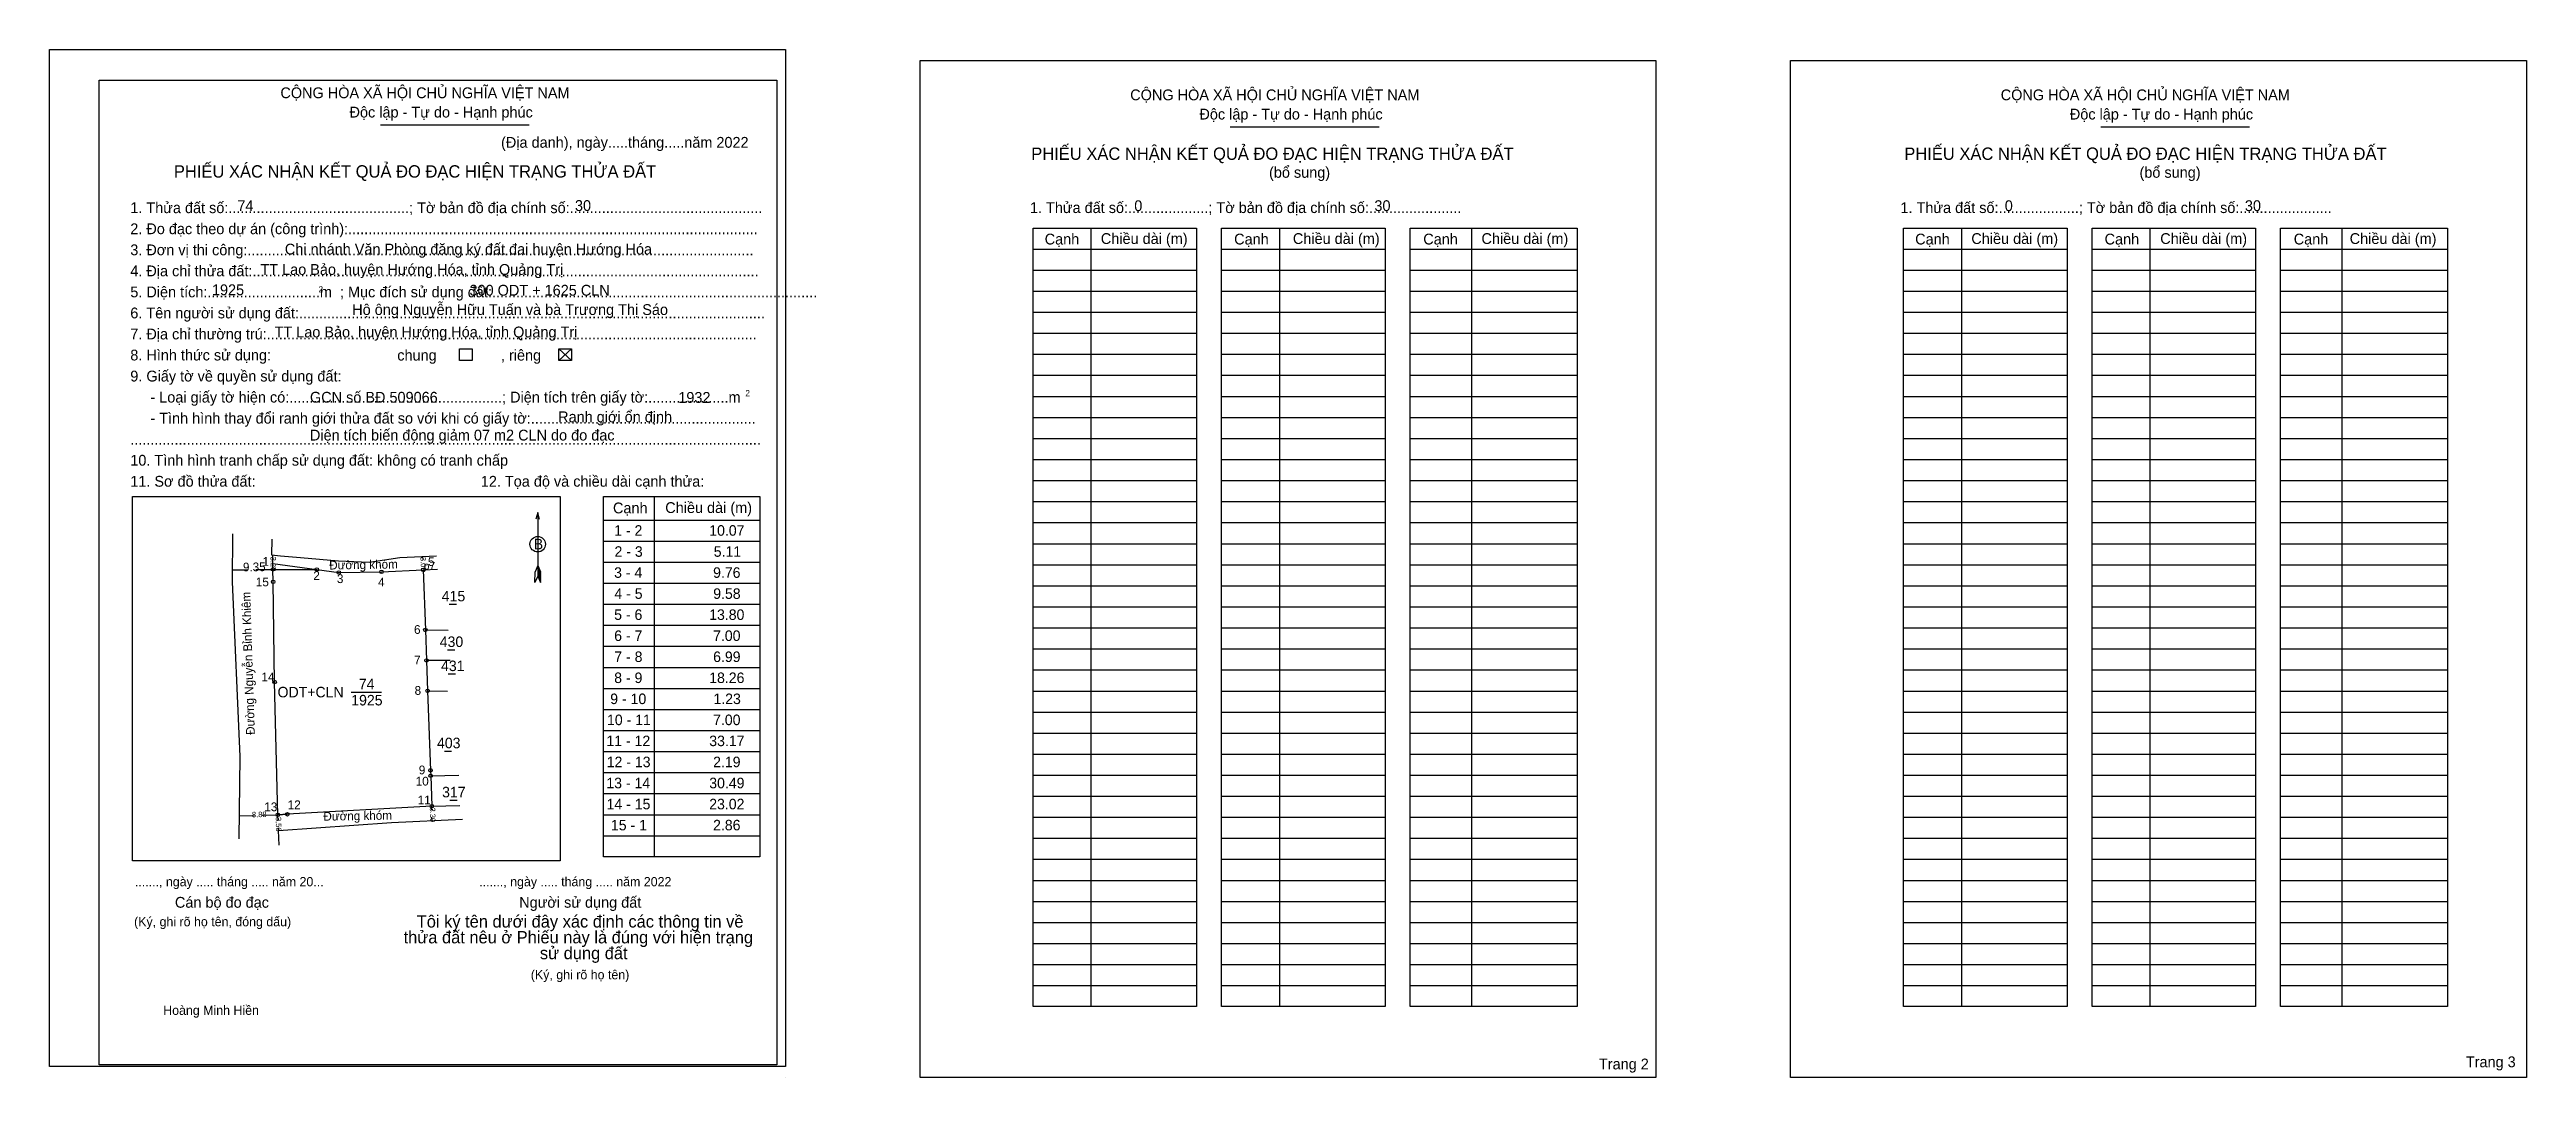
# Model space of a CAD drawing. Extents: x 536111 to 536679, y 1837222 to 1837458.
import ezdxf

# ---------------------------------------------------------------- set-up
doc = ezdxf.new("R2010")
doc.units = 0
for name, color, linetype in [('Level 1', 7, 'Continuous'), ('Level 10', 7, 'Continuous'), ('Level 11', 7, 'Continuous'), ('Level 12', 7, 'Continuous'), ('Level 13', 7, 'Continuous'), ('Level 2', 7, 'Continuous'), ('Level 23', 7, 'Continuous'), ('Level 27', 7, 'Continuous'), ('Level 29', 7, 'Continuous'), ('Level 3', 7, 'Continuous'), ('Level 36', 7, 'Continuous'), ('Level 43', 7, 'Continuous'), ('Level 48', 7, 'Continuous'), ('Level 5', 7, 'Continuous'), ('Level 50', 7, 'Continuous'), ('Level 52', 7, 'Continuous'), ('Level 6', 7, 'Continuous'), ('Level 63', 7, 'Continuous'), ('Level 9', 7, 'Continuous')]:
    doc.layers.add(name, color=color, linetype=linetype)

msp = doc.modelspace()

# ---------------------------------------------------------------- linework, layer by layer
at = {"layer": 'Level 1'}
for p, q in [((536111.28, 1837455.89), (536111.28, 1837455.89)), ((536310.94, 1837455.89), (536310.94, 1837455.89)), ((536187.18, 1837441.08), (536221.32, 1837441.08)), ((536382.11, 1837440.61), (536416.25, 1837440.61)), ((536581.78, 1837440.61), (536615.91, 1837440.61)), ((536350.14, 1837417.4), (536350.14, 1837238.66)), ((536393.39, 1837417.4), (536393.39, 1837238.66)), ((536437.45, 1837417.4), (536437.45, 1837238.66)), ((536549.81, 1837417.4), (536549.81, 1837238.66)), ((536593.06, 1837417.4), (536593.06, 1837238.66)), ((536637.11, 1837417.4), (536637.11, 1837238.66)), ((536336.86, 1837412.57), (536374.38, 1837412.57)), ((536336.86, 1837407.74), (536374.38, 1837407.74)), ((536380.11, 1837412.57), (536417.63, 1837412.57)), ((536380.11, 1837407.74), (536417.63, 1837407.74)), ((536423.36, 1837412.57), (536461.68, 1837412.57)), ((536423.36, 1837407.74), (536461.68, 1837407.74)), ((536536.53, 1837412.57), (536574.05, 1837412.57)), ((536536.53, 1837407.74), (536574.05, 1837407.74)), ((536579.77, 1837412.57), (536617.29, 1837412.57)), ((536579.77, 1837407.74), (536617.29, 1837407.74)), ((536623.02, 1837412.57), (536661.35, 1837412.57)), ((536623.02, 1837407.74), (536661.35, 1837407.74)), ((536336.86, 1837402.91), (536374.38, 1837402.91)), ((536380.11, 1837402.91), (536417.63, 1837402.91)), ((536423.36, 1837402.91), (536461.68, 1837402.91)), ((536536.53, 1837402.91), (536574.05, 1837402.91)), ((536579.77, 1837402.91), (536617.29, 1837402.91)), ((536623.02, 1837402.91), (536661.35, 1837402.91)), ((536336.86, 1837398.08), (536374.38, 1837398.08)), ((536380.11, 1837398.08), (536417.63, 1837398.08)), ((536423.36, 1837398.08), (536461.68, 1837398.08)), ((536536.53, 1837398.08), (536574.05, 1837398.08)), ((536579.77, 1837398.08), (536617.29, 1837398.08)), ((536623.02, 1837398.08), (536661.35, 1837398.08)), ((536336.86, 1837393.25), (536374.38, 1837393.25)), ((536380.11, 1837393.25), (536417.63, 1837393.25)), ((536423.36, 1837393.25), (536461.68, 1837393.25)), ((536536.53, 1837393.25), (536574.05, 1837393.25)), ((536579.77, 1837393.25), (536617.29, 1837393.25)), ((536623.02, 1837393.25), (536661.35, 1837393.25)), ((536228.09, 1837389.67), (536230.99, 1837386.97)), ((536228.09, 1837386.97), (536230.99, 1837389.67)), ((536336.86, 1837388.42), (536374.38, 1837388.42)), ((536380.11, 1837388.42), (536417.63, 1837388.42)), ((536423.36, 1837388.42), (536461.68, 1837388.42)), ((536536.53, 1837388.42), (536574.05, 1837388.42)), ((536579.77, 1837388.42), (536617.29, 1837388.42)), ((536623.02, 1837388.42), (536661.35, 1837388.42)), ((536336.86, 1837383.59), (536374.38, 1837383.59)), ((536380.11, 1837383.59), (536417.63, 1837383.59)), ((536423.36, 1837383.59), (536461.68, 1837383.59)), ((536536.53, 1837383.59), (536574.05, 1837383.59)), ((536579.77, 1837383.59), (536617.29, 1837383.59)), ((536623.02, 1837383.59), (536661.35, 1837383.59)), ((536336.86, 1837378.75), (536374.38, 1837378.75)), ((536336.86, 1837373.92), (536374.38, 1837373.92)), ((536380.11, 1837378.75), (536417.63, 1837378.75)), ((536380.11, 1837373.92), (536417.63, 1837373.92)), ((536423.36, 1837378.75), (536461.68, 1837378.75)), ((536423.36, 1837373.92), (536461.68, 1837373.92)), ((536536.53, 1837378.75), (536574.05, 1837378.75)), ((536536.53, 1837373.92), (536574.05, 1837373.92)), ((536579.77, 1837378.75), (536617.29, 1837378.75)), ((536579.77, 1837373.92), (536617.29, 1837373.92)), ((536623.02, 1837378.75), (536661.35, 1837378.75)), ((536623.02, 1837373.92), (536661.35, 1837373.92)), ((536336.86, 1837369.09), (536374.38, 1837369.09)), ((536380.11, 1837369.09), (536417.63, 1837369.09)), ((536423.36, 1837369.09), (536461.68, 1837369.09)), ((536536.53, 1837369.09), (536574.05, 1837369.09)), ((536579.77, 1837369.09), (536617.29, 1837369.09)), ((536623.02, 1837369.09), (536661.35, 1837369.09)), ((536336.86, 1837364.26), (536374.38, 1837364.26)), ((536380.11, 1837364.26), (536417.63, 1837364.26)), ((536423.36, 1837364.26), (536461.68, 1837364.26)), ((536536.53, 1837364.26), (536574.05, 1837364.26)), ((536579.77, 1837364.26), (536617.29, 1837364.26)), ((536623.02, 1837364.26), (536661.35, 1837364.26)), ((536336.86, 1837359.43), (536374.38, 1837359.43)), ((536380.11, 1837359.43), (536417.63, 1837359.43)), ((536423.36, 1837359.43), (536461.68, 1837359.43)), ((536536.53, 1837359.43), (536574.05, 1837359.43)), ((536579.77, 1837359.43), (536617.29, 1837359.43)), ((536623.02, 1837359.43), (536661.35, 1837359.43)), ((536130.29, 1837355.74), (536130.29, 1837355.74)), ((536223.25, 1837352.12), (536223.25, 1837337.51)), ((536249.94, 1837355.76), (536249.94, 1837273.07)), ((536336.86, 1837354.6), (536374.38, 1837354.6)), ((536380.11, 1837354.6), (536417.63, 1837354.6)), ((536423.36, 1837354.6), (536461.68, 1837354.6)), ((536536.53, 1837354.6), (536574.05, 1837354.6)), ((536579.77, 1837354.6), (536617.29, 1837354.6)), ((536623.02, 1837354.6), (536661.35, 1837354.6)), ((536238.34, 1837350.36), (536274.17, 1837350.36)), ((536238.34, 1837345.53), (536274.17, 1837345.53)), ((536336.86, 1837349.77), (536374.38, 1837349.77)), ((536336.86, 1837344.94), (536374.38, 1837344.94)), ((536380.11, 1837349.77), (536417.63, 1837349.77)), ((536380.11, 1837344.94), (536417.63, 1837344.94)), ((536423.36, 1837349.77), (536461.68, 1837349.77)), ((536423.36, 1837344.94), (536461.68, 1837344.94)), ((536536.53, 1837349.77), (536574.05, 1837349.77)), ((536536.53, 1837344.94), (536574.05, 1837344.94)), ((536579.77, 1837349.77), (536617.29, 1837349.77)), ((536579.77, 1837344.94), (536617.29, 1837344.94)), ((536623.02, 1837349.77), (536661.35, 1837349.77)), ((536623.02, 1837344.94), (536661.35, 1837344.94)), ((536223.25, 1837339.92), (536222.63, 1837338.44)), ((536223.25, 1837339.92), (536223.87, 1837338.44)), ((536223.25, 1837339.72), (536223.87, 1837338.22)), ((536223.25, 1837339.51), (536223.87, 1837338.01)), ((536223.25, 1837339.3), (536223.87, 1837337.79)), ((536223.25, 1837339.08), (536223.87, 1837337.57)), ((536238.34, 1837340.7), (536274.17, 1837340.7)), ((536336.86, 1837340.11), (536374.38, 1837340.11)), ((536380.11, 1837340.11), (536417.63, 1837340.11)), ((536423.36, 1837340.11), (536461.68, 1837340.11)), ((536536.53, 1837340.11), (536574.05, 1837340.11)), ((536579.77, 1837340.11), (536617.29, 1837340.11)), ((536623.02, 1837340.11), (536661.35, 1837340.11)), ((536222.6, 1837336.02), (536222.63, 1837338.44)), ((536223.25, 1837337.51), (536222.6, 1837336.02)), ((536223.25, 1837338.87), (536223.87, 1837337.36)), ((536223.25, 1837338.66), (536223.87, 1837337.14)), ((536223.25, 1837338.45), (536223.88, 1837336.92)), ((536223.25, 1837338.24), (536223.88, 1837336.7)), ((536223.25, 1837338.03), (536223.88, 1837336.49)), ((536223.25, 1837337.82), (536223.89, 1837336.28)), ((536223.25, 1837337.51), (536223.89, 1837336.02)), ((536223.89, 1837336.02), (536223.87, 1837338.44)), ((536238.34, 1837335.87), (536274.17, 1837335.87)), ((536336.86, 1837335.28), (536374.38, 1837335.28)), ((536380.11, 1837335.28), (536417.63, 1837335.28)), ((536423.36, 1837335.28), (536461.68, 1837335.28)), ((536536.53, 1837335.28), (536574.05, 1837335.28)), ((536579.77, 1837335.28), (536617.29, 1837335.28)), ((536623.02, 1837335.28), (536661.35, 1837335.28)), ((536238.34, 1837331.04), (536274.17, 1837331.04)), ((536336.86, 1837330.45), (536374.38, 1837330.45)), ((536380.11, 1837330.45), (536417.63, 1837330.45)), ((536423.36, 1837330.45), (536461.68, 1837330.45)), ((536536.53, 1837330.45), (536574.05, 1837330.45)), ((536579.77, 1837330.45), (536617.29, 1837330.45)), ((536623.02, 1837330.45), (536661.35, 1837330.45)), ((536238.34, 1837326.21), (536274.17, 1837326.21)), ((536336.86, 1837325.62), (536374.38, 1837325.62)), ((536380.11, 1837325.62), (536417.63, 1837325.62)), ((536423.36, 1837325.62), (536461.68, 1837325.62)), ((536536.53, 1837325.62), (536574.05, 1837325.62)), ((536579.77, 1837325.62), (536617.29, 1837325.62)), ((536623.02, 1837325.62), (536661.35, 1837325.62)), ((536238.34, 1837321.38), (536274.17, 1837321.38)), ((536238.34, 1837316.55), (536274.17, 1837316.55)), ((536336.86, 1837320.78), (536374.38, 1837320.78)), ((536380.11, 1837320.78), (536417.63, 1837320.78)), ((536423.36, 1837320.78), (536461.68, 1837320.78)), ((536536.53, 1837320.78), (536574.05, 1837320.78)), ((536579.77, 1837320.78), (536617.29, 1837320.78)), ((536623.02, 1837320.78), (536661.35, 1837320.78)), ((536238.34, 1837311.72), (536274.17, 1837311.72)), ((536336.86, 1837315.95), (536374.38, 1837315.95)), ((536336.86, 1837311.12), (536374.38, 1837311.12)), ((536380.11, 1837315.95), (536417.63, 1837315.95)), ((536380.11, 1837311.12), (536417.63, 1837311.12)), ((536423.36, 1837315.95), (536461.68, 1837315.95)), ((536423.36, 1837311.12), (536461.68, 1837311.12)), ((536536.53, 1837315.95), (536574.05, 1837315.95)), ((536536.53, 1837311.12), (536574.05, 1837311.12)), ((536579.77, 1837315.95), (536617.29, 1837315.95)), ((536579.77, 1837311.12), (536617.29, 1837311.12)), ((536623.02, 1837315.95), (536661.35, 1837315.95)), ((536623.02, 1837311.12), (536661.35, 1837311.12)), ((536238.34, 1837306.89), (536274.17, 1837306.89)), ((536336.86, 1837306.29), (536374.38, 1837306.29)), ((536380.11, 1837306.29), (536417.63, 1837306.29)), ((536423.36, 1837306.29), (536461.68, 1837306.29)), ((536536.53, 1837306.29), (536574.05, 1837306.29)), ((536579.77, 1837306.29), (536617.29, 1837306.29)), ((536623.02, 1837306.29), (536661.35, 1837306.29)), ((536238.34, 1837302.06), (536274.17, 1837302.06)), ((536336.86, 1837301.46), (536374.38, 1837301.46)), ((536380.11, 1837301.46), (536417.63, 1837301.46)), ((536423.36, 1837301.46), (536461.68, 1837301.46)), ((536536.53, 1837301.46), (536574.05, 1837301.46)), ((536579.77, 1837301.46), (536617.29, 1837301.46)), ((536623.02, 1837301.46), (536661.35, 1837301.46)), ((536238.34, 1837297.22), (536274.17, 1837297.22)), ((536336.86, 1837296.63), (536374.38, 1837296.63)), ((536380.11, 1837296.63), (536417.63, 1837296.63)), ((536423.36, 1837296.63), (536461.68, 1837296.63)), ((536536.53, 1837296.63), (536574.05, 1837296.63)), ((536579.77, 1837296.63), (536617.29, 1837296.63)), ((536623.02, 1837296.63), (536661.35, 1837296.63)), ((536238.34, 1837292.39), (536274.17, 1837292.39)), ((536336.86, 1837291.8), (536374.38, 1837291.8)), ((536380.11, 1837291.8), (536417.63, 1837291.8)), ((536423.36, 1837291.8), (536461.68, 1837291.8)), ((536536.53, 1837291.8), (536574.05, 1837291.8)), ((536579.77, 1837291.8), (536617.29, 1837291.8)), ((536623.02, 1837291.8), (536661.35, 1837291.8)), ((536238.34, 1837287.56), (536274.17, 1837287.56)), ((536238.34, 1837282.73), (536274.17, 1837282.73)), ((536336.86, 1837286.97), (536374.38, 1837286.97)), ((536380.11, 1837286.97), (536417.63, 1837286.97)), ((536423.36, 1837286.97), (536461.68, 1837286.97)), ((536536.53, 1837286.97), (536574.05, 1837286.97)), ((536579.77, 1837286.97), (536617.29, 1837286.97)), ((536623.02, 1837286.97), (536661.35, 1837286.97)), ((536238.34, 1837277.9), (536274.17, 1837277.9)), ((536336.86, 1837282.14), (536374.38, 1837282.14)), ((536336.86, 1837277.31), (536374.38, 1837277.31)), ((536380.11, 1837282.14), (536417.63, 1837282.14)), ((536380.11, 1837277.31), (536417.63, 1837277.31)), ((536423.36, 1837282.14), (536461.68, 1837282.14)), ((536423.36, 1837277.31), (536461.68, 1837277.31)), ((536536.53, 1837282.14), (536574.05, 1837282.14)), ((536536.53, 1837277.31), (536574.05, 1837277.31)), ((536579.77, 1837282.14), (536617.29, 1837282.14)), ((536579.77, 1837277.31), (536617.29, 1837277.31)), ((536623.02, 1837282.14), (536661.35, 1837282.14)), ((536623.02, 1837277.31), (536661.35, 1837277.31)), ((536228.41, 1837272.14), (536228.41, 1837272.14)), ((536336.86, 1837272.48), (536374.38, 1837272.48)), ((536380.11, 1837272.48), (536417.63, 1837272.48)), ((536423.36, 1837272.48), (536461.68, 1837272.48)), ((536536.53, 1837272.48), (536574.05, 1837272.48)), ((536579.77, 1837272.48), (536617.29, 1837272.48)), ((536623.02, 1837272.48), (536661.35, 1837272.48)), ((536336.86, 1837267.65), (536374.38, 1837267.65)), ((536380.11, 1837267.65), (536417.63, 1837267.65)), ((536423.36, 1837267.65), (536461.68, 1837267.65)), ((536536.53, 1837267.65), (536574.05, 1837267.65)), ((536579.77, 1837267.65), (536617.29, 1837267.65)), ((536623.02, 1837267.65), (536661.35, 1837267.65)), ((536336.86, 1837262.81), (536374.38, 1837262.81)), ((536380.11, 1837262.81), (536417.63, 1837262.81)), ((536423.36, 1837262.81), (536461.68, 1837262.81)), ((536536.53, 1837262.81), (536574.05, 1837262.81)), ((536579.77, 1837262.81), (536617.29, 1837262.81)), ((536623.02, 1837262.81), (536661.35, 1837262.81)), ((536336.86, 1837257.98), (536374.38, 1837257.98)), ((536380.11, 1837257.98), (536417.63, 1837257.98)), ((536423.36, 1837257.98), (536461.68, 1837257.98)), ((536536.53, 1837257.98), (536574.05, 1837257.98)), ((536579.77, 1837257.98), (536617.29, 1837257.98)), ((536623.02, 1837257.98), (536661.35, 1837257.98)), ((536336.86, 1837253.15), (536374.38, 1837253.15)), ((536336.86, 1837248.32), (536374.38, 1837248.32)), ((536380.11, 1837253.15), (536417.63, 1837253.15)), ((536380.11, 1837248.32), (536417.63, 1837248.32)), ((536423.36, 1837253.15), (536461.68, 1837253.15)), ((536423.36, 1837248.32), (536461.68, 1837248.32)), ((536536.53, 1837253.15), (536574.05, 1837253.15)), ((536536.53, 1837248.32), (536574.05, 1837248.32)), ((536579.77, 1837253.15), (536617.29, 1837253.15)), ((536579.77, 1837248.32), (536617.29, 1837248.32)), ((536623.02, 1837253.15), (536661.35, 1837253.15)), ((536623.02, 1837248.32), (536661.35, 1837248.32)), ((536336.86, 1837243.49), (536374.38, 1837243.49)), ((536380.11, 1837243.49), (536417.63, 1837243.49)), ((536423.36, 1837243.49), (536461.68, 1837243.49)), ((536536.53, 1837243.49), (536574.05, 1837243.49)), ((536579.77, 1837243.49), (536617.29, 1837243.49)), ((536623.02, 1837243.49), (536661.35, 1837243.49)), ((536280.1, 1837222.4), (536280.1, 1837222.4)), ((536479.76, 1837222.4), (536479.76, 1837222.4))]:
    msp.add_line(p, q, dxfattribs=at)
for points in [[(536336.86, 1837417.4), (536374.38, 1837417.4), (536374.38, 1837238.66), (536336.86, 1837238.66)], [(536380.11, 1837417.4), (536417.63, 1837417.4), (536417.63, 1837238.66), (536380.11, 1837238.66)], [(536423.36, 1837417.4), (536461.68, 1837417.4), (536461.68, 1837238.66), (536423.36, 1837238.66)], [(536536.53, 1837417.4), (536574.05, 1837417.4), (536574.05, 1837238.66), (536536.53, 1837238.66)], [(536579.77, 1837417.4), (536617.29, 1837417.4), (536617.29, 1837238.66), (536579.77, 1837238.66)], [(536623.02, 1837417.4), (536661.35, 1837417.4), (536661.35, 1837238.66), (536623.02, 1837238.66)], [(536130.29, 1837355.74), (536228.41, 1837355.74), (536228.41, 1837272.14), (536130.29, 1837272.14)], [(536238.34, 1837355.76), (536274.17, 1837355.76), (536274.17, 1837273.07), (536238.34, 1837273.07)]]:
    msp.add_lwpolyline(points, close=True, dxfattribs=at)
msp.add_lwpolyline([(536223.67, 1837350.57), (536223.25, 1837352.12), (536222.83, 1837350.57)], dxfattribs=at)
msp.add_circle((536223.25, 1837344.82), 1.78, dxfattribs=at)
at = {"layer": 'Level 10'}
for p, q in [((536184.59, 1837340.69), (536191.61, 1837341.77)), ((536191.61, 1837341.77), (536200.07, 1837342.17)), ((536196.98, 1837338.93), (536200.3, 1837339.12)), ((536197.48, 1837325.14), (536202.75, 1837325.09)), ((536203.17, 1837318.1), (536197.74, 1837318.14)), ((536197.99, 1837311.15), (536202.55, 1837311.12))]:
    msp.add_line(p, q, dxfattribs=at)
msp.add_lwpolyline([(536187.41, 1837338.48), (536196.98, 1837338.93), (536197.48, 1837325.14), (536197.73, 1837318.14), (536197.99, 1837311.15), (536198.65, 1837292.9), (536198.7, 1837291.67), (536198.95, 1837284.67), (536165.83, 1837282.81), (536163.64, 1837282.69), (536162.91, 1837313.17), (536162.56, 1837336.19), (536162.52, 1837339.05), (536172.59, 1837339.02), (536177.65, 1837338.32)], close=True, dxfattribs=at)
at = {"layer": 'Level 11'}
for centre in [(536162.52, 1837339.05), (536172.59, 1837339.02), (536196.98, 1837338.93), (536162.56, 1837336.19), (536177.65, 1837338.32), (536187.41, 1837338.48), (536187.41, 1837338.48), (536197.48, 1837325.14), (536197.73, 1837318.14), (536162.91, 1837313.17), (536197.99, 1837311.15), (536198.65, 1837292.9), (536198.7, 1837291.67), (536163.64, 1837282.69), (536165.83, 1837282.81), (536198.95, 1837284.67)]:
    msp.add_circle(centre, 0.403, dxfattribs=at)
at = {"layer": 'Level 2'}
for points in [[(536111.28, 1837458.38), (536280.09, 1837458.38), (536280.09, 1837224.89), (536111.28, 1837224.89)], [(536310.94, 1837455.89), (536479.76, 1837455.89), (536479.76, 1837222.4), (536310.94, 1837222.4)], [(536510.61, 1837455.89), (536679.42, 1837455.89), (536679.42, 1837222.4), (536510.61, 1837222.4)]]:
    msp.add_lwpolyline(points, close=True, dxfattribs=at)
msp.add_lwpolyline([(536153.23, 1837347.22), (536153.15, 1837336.18), (536154.94, 1837296.12), (536154.69, 1837277.15)], dxfattribs=at)
at = {"layer": 'Level 23'}
msp.add_line((536163.64, 1837282.69), (536165.83, 1837282.81), dxfattribs=at)
for points in [[(536162.3, 1837345.98), (536162.17, 1837342.35), (536164.27, 1837342.18), (536168.82, 1837341.8)], [(536168.82, 1837341.8), (536177.59, 1837341.04), (536184.59, 1837340.69)], [(536163.91, 1837275.75), (536163.82, 1837279.13), (536189.73, 1837280.9), (536206, 1837281.73)]]:
    msp.add_lwpolyline(points, dxfattribs=at)
at = {"layer": 'Level 27'}
for p, q in [((536198.7, 1837291.67), (536205.14, 1837291.78)), ((536198.7, 1837291.67), (536205.14, 1837291.78)), ((536198.95, 1837284.67), (536205.39, 1837284.8))]:
    msp.add_line(p, q, dxfattribs=at)
at = {"layer": 'Level 29'}
for p, q in [((536162.52, 1837340.41), (536177.65, 1837338.32)), ((536177.65, 1837338.32), (536187.41, 1837338.48))]:
    msp.add_line(p, q, dxfattribs=at)
at = {"layer": 'Level 3'}
msp.add_lwpolyline([(536122.69, 1837451.38), (536278.08, 1837451.38), (536278.08, 1837225.32), (536122.69, 1837225.32)], close=True, dxfattribs=at)
at = {"layer": 'Level 43'}
for p, q in [((536158.58, 1837339), (536162.52, 1837339.05)), ((536162.52, 1837339.05), (536162.49, 1837342.32)), ((536196.84, 1837342.02), (536196.87, 1837341.29)), ((536153.17, 1837338.92), (536156.78, 1837338.97)), ((536154.76, 1837282.49), (536158.26, 1837282.57)), ((536160.08, 1837282.61), (536163.64, 1837282.69)), ((536163.71, 1837281.34), (536163.64, 1837282.69)), ((536198.96, 1837283.87), (536198.95, 1837284.67)), ((536163.82, 1837279.13), (536163.79, 1837279.72)), ((536199.01, 1837281.37), (536199, 1837281.99))]:
    msp.add_line(p, q, dxfattribs=at)
at = {"layer": 'Level 5'}
msp.add_line((536162.52, 1837339.05), (536162.52, 1837340.41), dxfattribs=at)
at = {"layer": 'Level 50'}
for points in [[(536205.28, 1837389.67), (536208.18, 1837389.67), (536208.18, 1837386.97), (536205.28, 1837386.97)], [(536228.09, 1837389.67), (536230.99, 1837389.67), (536230.99, 1837386.97), (536228.09, 1837386.97)]]:
    msp.add_lwpolyline(points, close=True, dxfattribs=at)
at = {"layer": 'Level 9'}
for p, q in [((536202.96, 1837331.06), (536204.63, 1837331.06)), ((536202.56, 1837320.59), (536204.23, 1837320.59)), ((536180.48, 1837310.87), (536187.39, 1837310.87)), ((536202.7, 1837315.04), (536204.37, 1837315.04)), ((536201.84, 1837297.33), (536203.51, 1837297.33)), ((536203.08, 1837286.06), (536204.75, 1837286.06))]:
    msp.add_line(p, q, dxfattribs=at)

# ---------------------------------------------------------------- texts
at = {"layer": 'Level 1'}
for s, height, p in [('CỘNG HÒA XÃ HỘI CHỦ NGHĨA VIỆT NAM', 2.4797, (536164.23, 1837447.2)), ('CỘNG HÒA XÃ HỘI CHỦ NGHĨA VIỆT NAM', 2.4797, (536359.16, 1837446.73)), ('CỘNG HÒA XÃ HỘI CHỦ NGHĨA VIỆT NAM', 2.4797, (536558.83, 1837446.73)), ('Độc lập - Tự do - Hạnh phúc', 2.4797, (536180.09, 1837442.77)), ('Độc lập - Tự do - Hạnh phúc', 2.4797, (536375.03, 1837442.31)), ('Độc lập - Tự do - Hạnh phúc', 2.4797, (536574.69, 1837442.31)), ('(Địa danh), ngày.....tháng.....năm 2022', 2.4797, (536214.84, 1837435.83)), ('PHIẾU XÁC NHẬN KẾT QUẢ ĐO ĐẠC HIỆN TRẠNG THỬA ĐẤT', 2.8342, (536336.46, 1837433.05)), ('PHIẾU XÁC NHẬN KẾT QUẢ ĐO ĐẠC HIỆN TRẠNG THỬA ĐẤT', 2.8342, (536536.71, 1837433.05)), ('PHIẾU XÁC NHẬN KẾT QUẢ ĐO ĐẠC HIỆN TRẠNG THỬA ĐẤT', 2.8342, (536139.8, 1837428.98)), ('(bổ sung)', 2.48, (536391, 1837428.94)), ('(bổ sung)', 2.48, (536590.67, 1837428.94)), ('2. Đo đạc theo dự án (công trình):......................................................................................................', 2.4797, (536129.8, 1837415.99)), ('1. Thửa đất số:.............................................; Tờ bản đồ địa chính số:................................................', 2.4797, (536129.8, 1837420.82)), ('1. Thửa đất số:....................; Tờ bản đồ địa chính số:.......................', 2.4797, (536336.16, 1837420.84)), ('1. Thửa đất số:....................; Tờ bản đồ địa chính số:.......................', 2.4797, (536535.83, 1837420.84)), ('3. Đơn vị thi công:..............................................................................................................................', 2.4797, (536129.8, 1837411.15)), ('Cạnh', 2.48, (536339.54, 1837413.62)), ('Chiều dài (m)', 2.4797, (536352.42, 1837413.74)), ('Cạnh', 2.48, (536383, 1837413.62)), ('Chiều dài (m)', 2.4797, (536396.47, 1837413.74)), ('Cạnh', 2.48, (536426.38, 1837413.62)), ('Chiều dài (m)', 2.4797, (536439.73, 1837413.74)), ('Cạnh', 2.48, (536539.21, 1837413.62)), ('Chiều dài (m)', 2.4797, (536552.09, 1837413.74)), ('Cạnh', 2.48, (536582.66, 1837413.62)), ('Chiều dài (m)', 2.4797, (536595.43, 1837413.74)), ('Cạnh', 2.48, (536626.04, 1837413.62)), ('Chiều dài (m)', 2.4797, (536638.88, 1837413.74)), ('4. Địa chỉ thửa đất:..............................................................................................................................', 2.4797, (536129.8, 1837406.32)), ('5. Diện tích:............................m  ; Mục đích sử dụng đất:.................................................................................', 2.4797, (536129.8, 1837401.49)), ('2', 1.42, (536172.96, 1837402.62)), ('6. Tên người sử dụng đất:....................................................................................................................', 2.4797, (536129.8, 1837396.66)), ('7. Địa chỉ thường trú:..........................................................................................................................', 2.4797, (536129.8, 1837391.83)), ('9. Giấy tờ về quyền sử dụng đất:', 2.4797, (536129.8, 1837382.17)), ('chung                , riêng', 2.4797, (536191.04, 1837386.98)), ('     - Loại giấy tờ hiện có:.....................................................; Diện tích trên giấy tờ:....................m', 2.4797, (536129.8, 1837377.34)), ('2', 1.42, (536270.89, 1837378.79)), ('     - Tình hình thay đổi ranh giới thửa đất so với khi có giấy tờ:........................................................', 2.4797, (536129.8, 1837372.51)), ('.............................................................................................................................................................', 2.4797, (536129.8, 1837367.68)), ('10. Tình hình tranh chấp sử dụng đất: không có tranh chấp', 2.4797, (536129.8, 1837362.85)), ('11. Sơ đồ thửa đất:', 2.4797, (536129.8, 1837358.02)), ('12. Tọa độ và chiều dài cạnh thửa:', 2.4797, (536210.2, 1837358.02)), ('Cạnh', 2.48, (536240.52, 1837351.9)), ('Chiều dài (m)', 2.4797, (536252.51, 1837351.98)), ('B', 2.42, (536222.35, 1837343.64)), ('......., ngày ..... tháng ..... năm 20...', 2.1256, (536130.86, 1837266.29)), ('......., ngày ..... tháng ..... năm 2022', 2.1256, (536209.83, 1837266.29)), ('Cán bộ đo đạc', 2.4797, (536140.04, 1837261.37)), ('Tôi ký tên dưới đây xác định các thông tin về', 2.8178, (536195.5, 1837256.82)), ('Người sử dụng đất', 2.4797, (536219.01, 1837261.37)), ('(Ký, ghi rõ họ tên, đóng dấu)', 2.1256, (536130.67, 1837257.11)), ('thửa đất nêu ở Phiếu này là đúng với hiện trạng', 2.8178, (536192.49, 1837253.19)), ('sử dụng đất', 2.8178, (536223.75, 1837249.55)), ('(Ký, ghi rõ họ tên)', 2.1256, (536221.67, 1837244.94)), ('Hoàng Minh Hiền', 2.1256, (536137.35, 1837236.77)), ('Trang 2', 2.48, (536466.68, 1837224.26)), ('Trang 3', 2.48, (536665.52, 1837224.75))]:
    msp.add_text(s, height=height, dxfattribs=at).set_placement(p)
at = {"layer": 'Level 12'}
msp.add_text('p7', height=1.8, dxfattribs=at).set_placement((536197.06, 1837338.95))
at = {"layer": 'Level 13'}
for s, p in [('ODT+CLN', (536163.58, 1837309.66)), ('74', (536182.21, 1837311.51)), ('1925', (536180.48, 1837307.81))]:
    msp.add_text(s, height=2.415, dxfattribs=at).set_placement(p)
at = {"layer": 'Level 36'}
for s, p in [('415', (536201.24, 1837331.7)), ('430', (536200.78, 1837321.23)), ('431', (536201.08, 1837315.69)), ('403', (536200.15, 1837297.98)), ('317', (536201.32, 1837286.71))]:
    msp.add_text(s, height=2.415, dxfattribs=at).set_placement(p)
at = {"layer": 'Level 43'}
for s, height, rotation, p in [('9.35', 2, 0.7966, (536155.65, 1837338.57)), ('3.27', 1.25, 270.5256, (536161.96, 1837341.97)), ('Đường khóm', 2, 0.9392, (536175.44, 1837339)), ('3.09', 1.25, 272.5942, (536196.35, 1837341.88)), ('Đường Nguyễn Bỉnh Khiêm', 2, 91.8433, (536158.38, 1837301.09)), ('8.88', 1.25, 1.2902, (536157.71, 1837282.12)), ('Đường khóm', 2, 0.9392, (536174.11, 1837281.35)), ('3.30', 1.25, 271.0416, (536198.51, 1837284.36)), ('3.56', 1.25, 271.0416, (536163.16, 1837282.21))]:
    msp.add_text(s, height=height, rotation=rotation, dxfattribs=at).set_placement(p)
at = {"layer": 'Level 48'}
msp.add_text('8. Hình thức sử dụng:', height=2.4798, dxfattribs=at).set_placement((536129.8, 1837387))
at = {"layer": 'Level 52'}
for s, p in [('1 - 2', (536240.79, 1837346.77)), ('10.07', (536262.6, 1837346.77)), ('3 - 4', (536240.78, 1837337.1)), ('2 - 3', (536240.87, 1837341.93)), ('9.76', (536263.48, 1837337.1)), ('5.11', (536263.63, 1837341.93)), ('4 - 5', (536240.84, 1837332.27)), ('9.58', (536263.51, 1837332.27)), ('5 - 6', (536240.79, 1837327.44)), ('13.80', (536262.58, 1837327.44)), ('6 - 7', (536240.8, 1837322.61)), ('7.00', (536263.48, 1837322.61)), ('7 - 8', (536240.82, 1837317.78)), ('6.99', (536263.49, 1837317.78)), ('8 - 9', (536240.8, 1837312.95)), ('18.26', (536262.59, 1837312.95)), ('10 - 11', (536239.15, 1837303.29)), ('9 - 10', (536239.89, 1837308.12)), ('7.00', (536263.48, 1837303.29)), ('1.23', (536263.56, 1837308.12)), ('11 - 12', (536239.01, 1837298.46)), ('33.17', (536262.6, 1837298.46)), ('12 - 13', (536239.08, 1837293.63)), ('2.19', (536263.49, 1837293.63)), ('13 - 14', (536239, 1837288.79)), ('30.49', (536262.6, 1837288.79)), ('14 - 15', (536239.05, 1837283.96)), ('23.02', (536262.59, 1837283.96)), ('15 - 1', (536240.05, 1837279.13)), ('2.86', (536263.48, 1837279.13))]:
    msp.add_text(s, height=2.415, dxfattribs=at).set_placement(p)
at = {"layer": 'Level 6'}
for s, height, p in [('74', 2.48, (536154.36, 1837421.28)), ('30', 2.48, (536231.8, 1837421.32)), ('0', 2.48, (536360.09, 1837421.28)), ('30', 2.48, (536415.17, 1837421.29)), ('0', 2.48, (536559.76, 1837421.28)), ('30', 2.48, (536614.84, 1837421.29)), ('Chi nhánh Văn Phòng đăng ký đất đai huyện Hướng Hóa', 2.4798, (536165.25, 1837411.32)), ('TT Lao Bảo, huyện Hướng Hóa, tỉnh Quảng Trị', 2.4798, (536159.65, 1837406.65)), ('1925', 2.48, (536148.53, 1837401.98)), ('300 ODT + 1625 CLN', 2.4798, (536207.61, 1837401.88)), ('Hộ ông Nguyễn Hữu Tuấn và bà Trương Thị Sáo', 2.4798, (536180.71, 1837397.44)), ('TT Lao Bảo, huyện Hướng Hóa, tỉnh Quảng Trị', 2.4798, (536162.89, 1837392.29)), ('GCN số BĐ 509066', 2.4798, (536171.01, 1837377.31)), ('1932', 2.48, (536255.5, 1837377.27)), ('Ranh giới ổn định', 2.4798, (536227.94, 1837372.82)), ('Diện tích biến động giảm 07 m2 CLN do đo đạc', 2.4798, (536171.01, 1837368.62))]:
    msp.add_text(s, height=height, dxfattribs=at).set_placement(p)
at = {"layer": 'Level 63'}
msp.add_text('D', height=0.00807, dxfattribs=at).set_placement((536163.64, 1837282.69))
msp.add_text('D', height=0.00807, dxfattribs=at).set_placement((536163.64, 1837282.69))
msp.add_text('D', height=0.00807, dxfattribs=at).set_placement((536163.64, 1837282.69))
msp.add_text('D', height=0.00807, dxfattribs=at).set_placement((536163.64, 1837282.69))
msp.add_text('D', height=0.00807, dxfattribs=at).set_placement((536163.64, 1837282.69))
msp.add_text('D', height=0.00807, dxfattribs=at).set_placement((536163.64, 1837282.69))
msp.add_text('D', height=0.00807, dxfattribs=at).set_placement((536163.64, 1837282.69))
msp.add_text('D', height=0.00807, dxfattribs=at).set_placement((536163.64, 1837282.69))
msp.add_text('D', height=0.00807, dxfattribs=at).set_placement((536163.64, 1837282.69))
msp.add_text('D', height=0.00807, dxfattribs=at).set_placement((536163.64, 1837282.69))
msp.add_text('D', height=0.00807, dxfattribs=at).set_placement((536163.64, 1837282.69))
msp.add_text('D', height=0.00807, dxfattribs=at).set_placement((536163.64, 1837282.69))
msp.add_text('D', height=0.00807, dxfattribs=at).set_placement((536163.64, 1837282.69))
msp.add_text('D', height=0.00807, dxfattribs=at).set_placement((536163.64, 1837282.69))
msp.add_text('D', height=0.00807, dxfattribs=at).set_placement((536163.64, 1837282.69))
at = {"layer": 'Level 9'}
for s, height, p in [('1', 2.01, (536160.13, 1837339.86)), ('5', 2.01, (536198.08, 1837339.82)), ('15', 2.013, (536158.59, 1837335.15)), ('2', 2.01, (536171.78, 1837336.6)), ('3', 2.01, (536177.19, 1837335.9)), ('4', 2.01, (536186.64, 1837335.13)), ('6', 2.01, (536194.88, 1837324.23)), ('7', 2.01, (536194.9, 1837317.23)), ('14', 2.013, (536159.89, 1837313.34)), ('8', 2.01, (536195.01, 1837310.24)), ('9', 2.01, (536195.98, 1837291.99)), ('10', 2.013, (536195.26, 1837289.42)), ('13', 2.013, (536160.53, 1837283.52)), ('12', 2.013, (536165.9, 1837283.99)), ('11', 2.013, (536195.72, 1837285.09))]:
    msp.add_text(s, height=height, dxfattribs=at).set_placement(p)

doc.saveas('drawing.dxf')
